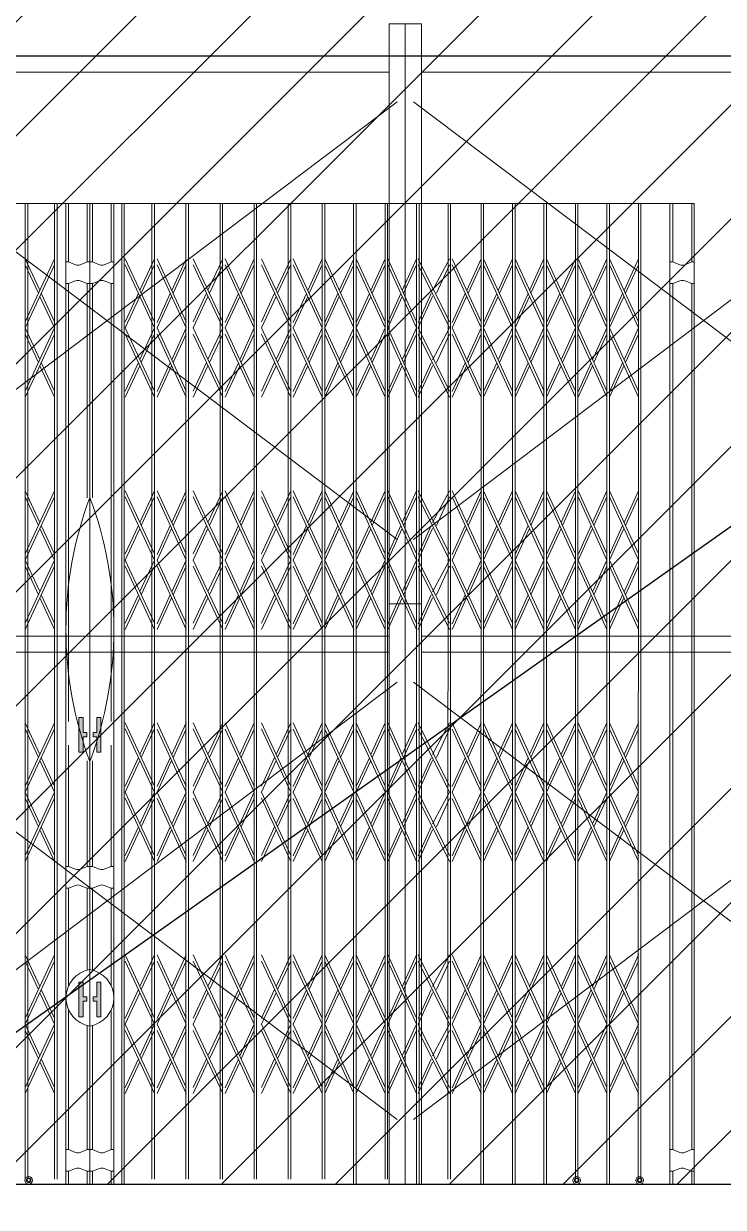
# Model space of a CAD drawing. Header units: millimetres. Extents: x 480521 to 6014615, y -961280 to 187869.
# Drawn here: x 761790 to 763961, y -25587 to -21915 of the extents above; entities that cross this region are included whole.
import ezdxf

# ---------------------------------------------------------------- set-up
doc = ezdxf.new("R2010")
doc.units = ezdxf.units.MM
doc.header["$LTSCALE"] = 600
doc.header["$MEASUREMENT"] = 0
doc.linetypes.add('HIDDEN', pattern=[0.375, 0.25, -0.125])
for name, color, linetype, lineweight in [('CUA', 75, 'Continuous', 15), ('dim', 144, 'Continuous', 13), ('LC Hatch @ 1 (1)', 252, 'Continuous', 9), ('LC Net dam 1', 30, 'Continuous', 30), ('LC Net khuat', 4, 'HIDDEN', 13), ('LC Net thay', 7, 'Continuous', 25), ('Net Thay 1', 2, 'Continuous', 20)]:
    doc.layers.add(name, color=color, linetype=linetype, lineweight=lineweight)
doc.layers.add('KCS_Plotter', color=11, linetype='Continuous', plot=False)
doc.layers.add('M¶nh', color=8, linetype='Continuous')

# ---------------------------------------------------------------- blocks, each defined once
blk = doc.blocks.new('A$C45A85794')
at = {"layer": 'Net Thay 1'}
for p, q in [((25, 1557.4), (1825, 200.3)), ((1825, 1557.4), (25, 200.3))]:
    blk.add_line(p, q, dxfattribs=at)
for points in [[(50, 0), (50, 1800), (0, 1800), (0, 0)], [(1850, 0), (1850, 1800), (1800, 1800), (1800, 0)], [(50, 1650), (1800, 1650), (1800, 1700), (50, 1700)]]:
    blk.add_lwpolyline(points, close=True, dxfattribs=at)

msp = doc.modelspace()

# ---------------------------------------------------------------- hatches: boundary and pattern name
at = {"layer": 'dim'}
for points in [[(761961.887, -24068.147), (761974.687, -24068.147), (761974.687, -24113.747), (761985.887, -24113.747), (761985.887, -24127.347), (761974.687, -24127.347), (761974.687, -24175.347), (761961.887, -24175.347)], [(762029.889, -24068.147), (762017.089, -24068.147), (762017.089, -24113.747), (762005.889, -24113.747), (762005.889, -24127.347), (762017.089, -24127.347), (762017.089, -24175.347), (762029.889, -24175.347)], [(761961.887, -24888.947), (761974.687, -24888.947), (761974.687, -24934.547), (761985.887, -24934.547), (761985.887, -24948.147), (761974.687, -24948.147), (761974.687, -24996.147), (761961.887, -24996.147)], [(762029.889, -24888.947), (762017.089, -24888.947), (762017.089, -24934.547), (762005.889, -24934.547), (762005.889, -24948.147), (762017.089, -24948.147), (762017.089, -24996.147), (762029.889, -24996.147)]]:
    msp.add_hatch(color=256, dxfattribs=at).paths.add_polyline_path(points)
at = {"layer": 'LC Hatch @ 1 (1)', "ltscale": 2}
h = msp.add_hatch(dxfattribs=at)
h.set_pattern_fill('ANSI31', color=256, scale=2000)
h.set_pattern_definition([(45, (0, -2323.52), (-176.776695, 176.776695), [])])
h.paths.add_polyline_path([(758929.827, -14347.088), (758929.827, -25515.346), (765010.967, -25515.346), (765010.967, -14347.088)])

# ---------------------------------------------------------------- linework, layer by layer
at = {"layer": 'CUA'}
for p, q in [((761886.411, -22644.356), (761795.211, -22840.356)), ((761795.211, -22644.356), (761840.811, -22742.356)), ((762105.365, -22644.356), (762196.565, -22840.356)), ((762196.565, -22644.356), (762150.965, -22742.356)), ((762204.565, -22644.379), (762294.282, -22840.356)), ((762294.165, -22644.356), (762249.572, -22742.691)), ((762316.565, -22644.362), (762407.765, -22840.362)), ((762407.765, -22644.362), (762362.165, -22742.362)), ((762415.765, -22644.384), (762505.483, -22840.362)), ((762505.365, -22644.362), (762460.772, -22742.696)), ((762527.765, -22644.368), (762618.965, -22840.368)), ((762618.965, -22644.368), (762573.365, -22742.368)), ((762626.965, -22644.39), (762716.683, -22840.368)), ((762716.565, -22644.368), (762671.972, -22742.702)), ((762724.565, -22644.39), (762814.283, -22840.368)), ((762814.165, -22644.368), (762769.572, -22742.702)), ((762822.165, -22644.39), (762911.883, -22840.368)), ((762911.765, -22644.368), (762867.172, -22742.702)), ((762919.765, -22644.39), (763009.483, -22840.368)), ((763009.365, -22644.368), (762964.772, -22742.702)), ((763014.167, -22644.386), (763111.904, -22840.363)), ((763111.786, -22644.363), (763059.173, -22742.698)), ((763119.766, -22644.39), (763209.484, -22840.367)), ((763209.366, -22644.367), (763164.773, -22742.702)), ((763217.366, -22644.393), (763307.083, -22840.371)), ((763306.966, -22644.371), (763262.372, -22742.705)), ((763314.965, -22644.397), (763404.683, -22840.374)), ((763404.565, -22644.374), (763359.972, -22742.709)), ((763412.565, -22644.397), (763502.283, -22840.374)), ((763502.165, -22644.374), (763457.572, -22742.709)), ((763510.165, -22644.403), (763599.883, -22840.381)), ((763599.765, -22644.381), (763555.172, -22742.715)), ((763607.765, -22644.403), (763697.483, -22840.381)), ((763697.365, -22644.381), (763652.772, -22742.715)), ((761886.411, -22663.319), (761795.211, -22859.319)), ((761795.211, -22663.319), (761836.4, -22751.838)), ((762105.365, -22663.319), (762196.565, -22859.319)), ((762196.565, -22663.319), (762155.377, -22751.838)), ((762204.565, -22663.598), (762294.165, -22859.319)), ((762294.165, -22663.556), (762253.759, -22751.837)), ((762316.565, -22663.325), (762407.765, -22859.325)), ((762407.765, -22663.325), (762366.577, -22751.843)), ((762415.765, -22663.604), (762505.365, -22859.325)), ((762505.365, -22663.562), (762464.959, -22751.843)), ((762527.765, -22663.331), (762618.965, -22859.331)), ((762618.965, -22663.331), (762577.777, -22751.849)), ((762626.965, -22663.609), (762716.565, -22859.331)), ((762716.565, -22663.568), (762676.159, -22751.849)), ((762724.565, -22663.609), (762814.165, -22859.331)), ((762814.165, -22663.568), (762773.759, -22751.849)), ((762822.165, -22663.609), (762911.765, -22859.331)), ((762911.765, -22663.568), (762871.359, -22751.849)), ((762919.765, -22663.609), (763009.365, -22859.331)), ((763009.365, -22663.568), (762968.959, -22751.849)), ((763014.167, -22663.605), (763111.786, -22859.326)), ((763111.786, -22663.563), (763071.38, -22751.845)), ((763119.766, -22663.609), (763209.366, -22859.33)), ((763209.366, -22663.567), (763168.96, -22751.848)), ((763217.366, -22663.612), (763306.966, -22859.334)), ((763306.966, -22663.571), (763266.56, -22751.852)), ((763314.965, -22663.616), (763404.565, -22859.337)), ((763404.565, -22663.574), (763364.159, -22751.856)), ((763412.565, -22663.616), (763502.165, -22859.337)), ((763502.165, -22663.574), (763461.759, -22751.856)), ((763510.165, -22663.623), (763599.765, -22859.344)), ((763599.765, -22663.581), (763559.359, -22751.862)), ((763607.765, -22663.623), (763697.365, -22859.344)), ((763697.365, -22663.581), (763656.959, -22751.862)), ((761840.811, -22761.319), (761886.411, -22859.319)), ((761845.223, -22751.838), (761886.411, -22840.356)), ((762146.553, -22751.838), (762105.365, -22840.356)), ((762150.965, -22761.319), (762105.365, -22859.319)), ((762245.193, -22752.346), (762204.565, -22841.937)), ((762249.36, -22761.448), (762204.565, -22859.319)), ((762357.753, -22751.843), (762316.565, -22840.362)), ((762362.165, -22761.325), (762316.565, -22859.325)), ((762456.393, -22752.351), (762415.765, -22841.942)), ((762460.56, -22761.454), (762415.765, -22859.325)), ((762568.954, -22751.849), (762527.765, -22840.368)), ((762573.365, -22761.331), (762527.765, -22859.331)), ((762667.594, -22752.357), (762626.965, -22841.948)), ((762671.761, -22761.46), (762626.965, -22859.331)), ((762765.194, -22752.357), (762724.565, -22841.948)), ((762769.361, -22761.46), (762724.565, -22859.331)), ((762862.794, -22752.357), (762822.165, -22841.948)), ((762866.961, -22761.46), (762822.165, -22859.331)), ((762960.394, -22752.357), (762919.765, -22841.948)), ((762964.561, -22761.46), (762919.765, -22859.331)), ((763054.795, -22752.353), (763014.167, -22841.944)), ((763058.962, -22761.455), (763014.167, -22859.326)), ((763160.394, -22752.357), (763119.766, -22841.947)), ((763164.561, -22761.459), (763119.766, -22859.33)), ((763257.994, -22752.36), (763217.366, -22841.951)), ((763262.161, -22761.463), (763217.366, -22859.334)), ((763355.594, -22752.364), (763314.965, -22841.955)), ((763359.761, -22761.466), (763314.965, -22859.337)), ((763453.194, -22752.364), (763412.565, -22841.955)), ((763457.361, -22761.466), (763412.565, -22859.337)), ((763550.794, -22752.37), (763510.165, -22841.961)), ((763554.961, -22761.473), (763510.165, -22859.344)), ((763648.394, -22752.37), (763607.765, -22841.961)), ((763652.561, -22761.473), (763607.765, -22859.344)), ((761886.411, -22859.319), (761795.211, -23055.319)), ((761795.211, -22859.319), (761840.811, -22957.319)), ((762105.365, -22859.319), (762196.565, -23055.319)), ((762196.565, -22859.319), (762150.965, -22957.319)), ((762204.565, -22859.342), (762294.282, -23055.319)), ((762294.165, -22859.319), (762249.572, -22957.654)), ((762316.565, -22859.325), (762407.765, -23055.325)), ((762407.765, -22859.325), (762362.165, -22957.325)), ((762415.765, -22859.348), (762505.483, -23055.325)), ((762505.365, -22859.325), (762460.772, -22957.66)), ((762527.765, -22859.331), (762618.965, -23055.331)), ((762618.965, -22859.331), (762573.365, -22957.331)), ((762626.965, -22859.353), (762716.683, -23055.331)), ((762716.565, -22859.331), (762671.972, -22957.665)), ((762724.565, -22859.353), (762814.283, -23055.331)), ((762814.165, -22859.331), (762769.572, -22957.665)), ((762822.165, -22859.353), (762911.883, -23055.331)), ((762911.765, -22859.331), (762867.172, -22957.665)), ((762919.765, -22859.353), (763009.483, -23055.331)), ((763009.365, -22859.331), (762964.772, -22957.665)), ((763014.167, -22859.349), (763111.904, -23055.326)), ((763111.786, -22859.326), (763059.173, -22957.661)), ((763119.766, -22859.353), (763209.484, -23055.33)), ((763209.366, -22859.33), (763164.773, -22957.665)), ((763217.366, -22859.356), (763307.083, -23055.334)), ((763306.966, -22859.334), (763262.372, -22957.668)), ((763314.965, -22859.36), (763404.683, -23055.337)), ((763404.565, -22859.337), (763359.972, -22957.672)), ((763412.565, -22859.36), (763502.283, -23055.337)), ((763502.165, -22859.337), (763457.572, -22957.672)), ((763510.165, -22859.367), (763599.883, -23055.344)), ((763599.765, -22859.344), (763555.172, -22957.679)), ((763607.765, -22859.367), (763697.483, -23055.344)), ((763697.365, -22859.344), (763652.772, -22957.679)), ((761886.411, -22878.282), (761795.211, -23074.282)), ((761795.211, -22878.282), (761836.4, -22966.801)), ((762105.365, -22878.282), (762196.565, -23074.282)), ((762196.565, -22878.282), (762155.377, -22966.801)), ((762204.565, -22878.561), (762294.165, -23074.282)), ((762294.165, -22878.519), (762253.759, -22966.801)), ((762316.565, -22878.288), (762407.765, -23074.288)), ((762407.765, -22878.288), (762366.577, -22966.806)), ((762415.765, -22878.567), (762505.365, -23074.288)), ((762505.365, -22878.525), (762464.959, -22966.806)), ((762527.765, -22878.294), (762618.965, -23074.294)), ((762618.965, -22878.294), (762577.777, -22966.812)), ((762626.965, -22878.572), (762716.565, -23074.294)), ((762716.565, -22878.531), (762676.159, -22966.812)), ((762724.565, -22878.572), (762814.165, -23074.294)), ((762814.165, -22878.531), (762773.759, -22966.812)), ((762822.165, -22878.572), (762911.765, -23074.294)), ((762911.765, -22878.531), (762871.359, -22966.812)), ((762919.765, -22878.572), (763009.365, -23074.294)), ((763009.365, -22878.531), (762968.959, -22966.812)), ((763014.167, -22878.568), (763111.786, -23074.289)), ((763111.786, -22878.526), (763071.38, -22966.808)), ((763119.766, -22878.572), (763209.366, -23074.293)), ((763209.366, -22878.53), (763168.96, -22966.811)), ((763217.366, -22878.576), (763306.966, -23074.297)), ((763306.966, -22878.534), (763266.56, -22966.815)), ((763314.965, -22878.579), (763404.565, -23074.3)), ((763404.565, -22878.537), (763364.159, -22966.819)), ((763412.565, -22878.579), (763502.165, -23074.3)), ((763502.165, -22878.537), (763461.759, -22966.819)), ((763510.165, -22878.586), (763599.765, -23074.307)), ((763599.765, -22878.544), (763559.359, -22966.825)), ((763607.765, -22878.586), (763697.365, -23074.307)), ((763697.365, -22878.544), (763656.959, -22966.825)), ((761840.811, -22976.282), (761886.411, -23074.282)), ((761845.223, -22966.801), (761886.411, -23055.319)), ((762146.553, -22966.801), (762105.365, -23055.319)), ((762150.965, -22976.282), (762105.365, -23074.282)), ((762245.193, -22967.309), (762204.565, -23056.9)), ((762249.36, -22976.411), (762204.565, -23074.282)), ((762357.753, -22966.806), (762316.565, -23055.325)), ((762362.165, -22976.288), (762316.565, -23074.288)), ((762456.393, -22967.315), (762415.765, -23056.905)), ((762460.56, -22976.417), (762415.765, -23074.288)), ((762568.954, -22966.812), (762527.765, -23055.331)), ((762573.365, -22976.294), (762527.765, -23074.294)), ((762667.594, -22967.32), (762626.965, -23056.911)), ((762671.761, -22976.423), (762626.965, -23074.294)), ((762765.194, -22967.32), (762724.565, -23056.911)), ((762769.361, -22976.423), (762724.565, -23074.294)), ((762862.794, -22967.32), (762822.165, -23056.911)), ((762866.961, -22976.423), (762822.165, -23074.294)), ((762960.394, -22967.32), (762919.765, -23056.911)), ((762964.561, -22976.423), (762919.765, -23074.294)), ((763054.795, -22967.316), (763014.167, -23056.907)), ((763058.962, -22976.418), (763014.167, -23074.289)), ((763160.394, -22967.32), (763119.766, -23056.911)), ((763164.561, -22976.422), (763119.766, -23074.293)), ((763257.994, -22967.323), (763217.366, -23056.914)), ((763262.161, -22976.426), (763217.366, -23074.297)), ((763355.594, -22967.327), (763314.965, -23056.918)), ((763359.761, -22976.429), (763314.965, -23074.3)), ((763453.194, -22967.327), (763412.565, -23056.918)), ((763457.361, -22976.429), (763412.565, -23074.3)), ((763550.794, -22967.334), (763510.165, -23056.924)), ((763554.961, -22976.436), (763510.165, -23074.307)), ((763648.394, -22967.334), (763607.765, -23056.924)), ((763652.561, -22976.436), (763607.765, -23074.307)), ((761886.411, -23364.356), (761795.211, -23560.356)), ((761795.211, -23364.356), (761840.811, -23462.356)), ((761886.411, -23383.319), (761795.211, -23579.319)), ((761795.211, -23383.319), (761836.4, -23471.838)), ((762105.365, -23364.356), (762196.565, -23560.356)), ((762105.365, -23383.319), (762196.565, -23579.319)), ((762196.565, -23364.356), (762150.965, -23462.356)), ((762196.565, -23383.319), (762155.377, -23471.838)), ((762204.565, -23364.379), (762294.282, -23560.356)), ((762204.565, -23383.598), (762294.165, -23579.319)), ((762294.165, -23364.356), (762249.572, -23462.691)), ((762294.165, -23383.556), (762253.759, -23471.837)), ((762316.565, -23364.362), (762407.765, -23560.362)), ((762316.565, -23383.325), (762407.765, -23579.325)), ((762407.765, -23364.362), (762362.165, -23462.362)), ((762407.765, -23383.325), (762366.577, -23471.843)), ((762415.765, -23364.384), (762505.483, -23560.362)), ((762415.765, -23383.604), (762505.365, -23579.325)), ((762505.365, -23364.362), (762460.772, -23462.696)), ((762505.365, -23383.562), (762464.959, -23471.843)), ((762527.765, -23364.368), (762618.965, -23560.368)), ((762527.765, -23383.331), (762618.965, -23579.331)), ((762618.965, -23364.368), (762573.365, -23462.368)), ((762618.965, -23383.331), (762577.777, -23471.849)), ((762626.965, -23364.39), (762716.683, -23560.368)), ((762626.965, -23383.609), (762716.565, -23579.331)), ((762716.565, -23364.368), (762671.972, -23462.702)), ((762716.565, -23383.568), (762676.159, -23471.849)), ((762724.565, -23364.39), (762814.283, -23560.368)), ((762724.565, -23383.609), (762814.165, -23579.331)), ((762814.165, -23364.368), (762769.572, -23462.702)), ((762814.165, -23383.568), (762773.759, -23471.849)), ((762822.165, -23364.39), (762911.883, -23560.368)), ((762822.165, -23383.609), (762911.765, -23579.331)), ((762911.765, -23364.368), (762867.172, -23462.702)), ((762911.765, -23383.568), (762871.359, -23471.849)), ((762919.765, -23364.39), (763009.483, -23560.368)), ((762919.765, -23383.609), (763009.365, -23579.331)), ((763009.365, -23364.368), (762964.772, -23462.702)), ((763009.365, -23383.568), (762968.959, -23471.849)), ((763014.167, -23364.386), (763111.904, -23560.363)), ((763014.167, -23383.605), (763111.786, -23579.326)), ((763111.786, -23364.363), (763059.173, -23462.698)), ((763111.786, -23383.563), (763071.38, -23471.845)), ((763119.766, -23364.39), (763209.484, -23560.367)), ((763119.766, -23383.609), (763209.366, -23579.33)), ((763209.366, -23364.367), (763164.773, -23462.702)), ((763209.366, -23383.567), (763168.96, -23471.848)), ((763217.366, -23364.393), (763307.083, -23560.371)), ((763217.366, -23383.612), (763306.966, -23579.334)), ((763306.966, -23364.371), (763262.372, -23462.705)), ((763306.966, -23383.571), (763266.56, -23471.852)), ((763314.965, -23364.397), (763404.683, -23560.374)), ((763314.965, -23383.616), (763404.565, -23579.337)), ((763404.565, -23364.374), (763359.972, -23462.709)), ((763404.565, -23383.574), (763364.159, -23471.856)), ((763412.565, -23364.397), (763502.283, -23560.374)), ((763412.565, -23383.616), (763502.165, -23579.337)), ((763502.165, -23364.374), (763457.572, -23462.709)), ((763502.165, -23383.574), (763461.759, -23471.856)), ((763510.165, -23364.403), (763599.883, -23560.381)), ((763510.165, -23383.623), (763599.765, -23579.344)), ((763599.765, -23364.381), (763555.172, -23462.715)), ((763599.765, -23383.581), (763559.359, -23471.862)), ((763607.765, -23364.403), (763697.483, -23560.381)), ((763607.765, -23383.623), (763697.365, -23579.344)), ((763697.365, -23364.381), (763652.772, -23462.715)), ((763697.365, -23383.581), (763656.959, -23471.862)), ((761840.811, -23481.319), (761886.411, -23579.319)), ((761845.223, -23471.838), (761886.411, -23560.356)), ((762146.553, -23471.838), (762105.365, -23560.356)), ((762150.965, -23481.319), (762105.365, -23579.319)), ((762245.193, -23472.346), (762204.565, -23561.937)), ((762249.36, -23481.448), (762204.565, -23579.319)), ((762357.753, -23471.843), (762316.565, -23560.362)), ((762362.165, -23481.325), (762316.565, -23579.325)), ((762456.393, -23472.351), (762415.765, -23561.942)), ((762460.56, -23481.454), (762415.765, -23579.325)), ((762568.954, -23471.849), (762527.765, -23560.368)), ((762573.365, -23481.331), (762527.765, -23579.331)), ((762667.594, -23472.357), (762626.965, -23561.948)), ((762671.761, -23481.46), (762626.965, -23579.331)), ((762765.194, -23472.357), (762724.565, -23561.948)), ((762769.361, -23481.46), (762724.565, -23579.331)), ((762862.794, -23472.357), (762822.165, -23561.948)), ((762866.961, -23481.46), (762822.165, -23579.331)), ((762960.394, -23472.357), (762919.765, -23561.948)), ((762964.561, -23481.46), (762919.765, -23579.331)), ((763054.795, -23472.353), (763014.167, -23561.944)), ((763058.962, -23481.455), (763014.167, -23579.326)), ((763160.394, -23472.357), (763119.766, -23561.947)), ((763164.561, -23481.459), (763119.766, -23579.33)), ((763257.994, -23472.36), (763217.366, -23561.951)), ((763262.161, -23481.463), (763217.366, -23579.334)), ((763355.594, -23472.364), (763314.965, -23561.955)), ((763359.761, -23481.466), (763314.965, -23579.337)), ((763453.194, -23472.364), (763412.565, -23561.955)), ((763457.361, -23481.466), (763412.565, -23579.337)), ((763550.794, -23472.37), (763510.165, -23561.961)), ((763554.961, -23481.473), (763510.165, -23579.344)), ((763648.394, -23472.37), (763607.765, -23561.961)), ((763652.561, -23481.473), (763607.765, -23579.344)), ((761886.411, -23579.319), (761795.211, -23775.319)), ((761795.211, -23579.319), (761840.811, -23677.319)), ((761886.411, -23598.282), (761795.211, -23794.282)), ((761795.211, -23598.282), (761836.4, -23686.801)), ((762105.365, -23579.319), (762196.565, -23775.319)), ((762105.365, -23598.282), (762196.565, -23794.282)), ((762196.565, -23579.319), (762150.965, -23677.319)), ((762196.565, -23598.282), (762155.377, -23686.801)), ((762204.565, -23579.342), (762294.282, -23775.319)), ((762204.565, -23598.561), (762294.165, -23794.282)), ((762294.165, -23579.319), (762249.572, -23677.654)), ((762294.165, -23598.519), (762253.759, -23686.801)), ((762316.565, -23579.325), (762407.765, -23775.325)), ((762316.565, -23598.288), (762407.765, -23794.288)), ((762407.765, -23579.325), (762362.165, -23677.325)), ((762407.765, -23598.288), (762366.577, -23686.806)), ((762415.765, -23579.348), (762505.483, -23775.325)), ((762415.765, -23598.567), (762505.365, -23794.288)), ((762505.365, -23579.325), (762460.772, -23677.66)), ((762505.365, -23598.525), (762464.959, -23686.806)), ((762527.765, -23579.331), (762618.965, -23775.331)), ((762527.765, -23598.294), (762618.965, -23794.294)), ((762618.965, -23579.331), (762573.365, -23677.331)), ((762618.965, -23598.294), (762577.777, -23686.812)), ((762626.965, -23579.353), (762716.683, -23775.331)), ((762626.965, -23598.572), (762716.565, -23794.294)), ((762716.565, -23579.331), (762671.972, -23677.665)), ((762716.565, -23598.531), (762676.159, -23686.812)), ((762724.565, -23579.353), (762814.283, -23775.331)), ((762724.565, -23598.572), (762814.165, -23794.294)), ((762814.165, -23579.331), (762769.572, -23677.665)), ((762814.165, -23598.531), (762773.759, -23686.812)), ((762822.165, -23579.353), (762911.883, -23775.331)), ((762822.165, -23598.572), (762911.765, -23794.294)), ((762911.765, -23579.331), (762867.172, -23677.665)), ((762911.765, -23598.531), (762871.359, -23686.812)), ((762919.765, -23579.353), (763009.483, -23775.331)), ((762919.765, -23598.572), (763009.365, -23794.294)), ((763009.365, -23579.331), (762964.772, -23677.665)), ((763009.365, -23598.531), (762968.959, -23686.812)), ((763014.167, -23579.349), (763111.904, -23775.326)), ((763014.167, -23598.568), (763111.786, -23794.289)), ((763111.786, -23579.326), (763059.173, -23677.661)), ((763111.786, -23598.526), (763071.38, -23686.808)), ((763119.766, -23579.353), (763209.484, -23775.33)), ((763119.766, -23598.572), (763209.366, -23794.293)), ((763209.366, -23579.33), (763164.773, -23677.665)), ((763209.366, -23598.53), (763168.96, -23686.811)), ((763217.366, -23579.356), (763307.083, -23775.334)), ((763217.366, -23598.576), (763306.966, -23794.297)), ((763306.966, -23579.334), (763262.372, -23677.668)), ((763306.966, -23598.534), (763266.56, -23686.815)), ((763314.965, -23579.36), (763404.683, -23775.337)), ((763314.965, -23598.579), (763404.565, -23794.3)), ((763404.565, -23579.337), (763359.972, -23677.672)), ((763404.565, -23598.537), (763364.159, -23686.819)), ((763412.565, -23579.36), (763502.283, -23775.337)), ((763412.565, -23598.579), (763502.165, -23794.3)), ((763502.165, -23579.337), (763457.572, -23677.672)), ((763502.165, -23598.537), (763461.759, -23686.819)), ((763510.165, -23579.367), (763599.883, -23775.344)), ((763510.165, -23598.586), (763599.765, -23794.307)), ((763599.765, -23579.344), (763555.172, -23677.679)), ((763599.765, -23598.544), (763559.359, -23686.825)), ((763607.765, -23579.367), (763697.483, -23775.344)), ((763607.765, -23598.586), (763697.365, -23794.307)), ((763697.365, -23579.344), (763652.772, -23677.679)), ((763697.365, -23598.544), (763656.959, -23686.825)), ((761840.811, -23696.282), (761886.411, -23794.282)), ((761845.223, -23686.801), (761886.411, -23775.319)), ((762146.553, -23686.801), (762105.365, -23775.319)), ((762150.965, -23696.282), (762105.365, -23794.282)), ((762245.193, -23687.309), (762204.565, -23776.9)), ((762249.36, -23696.411), (762204.565, -23794.282)), ((762357.753, -23686.806), (762316.565, -23775.325)), ((762362.165, -23696.288), (762316.565, -23794.288)), ((762456.393, -23687.315), (762415.765, -23776.905)), ((762460.56, -23696.417), (762415.765, -23794.288)), ((762568.954, -23686.812), (762527.765, -23775.331)), ((762573.365, -23696.294), (762527.765, -23794.294)), ((762667.594, -23687.32), (762626.965, -23776.911)), ((762671.761, -23696.423), (762626.965, -23794.294)), ((762765.194, -23687.32), (762724.565, -23776.911)), ((762769.361, -23696.423), (762724.565, -23794.294)), ((762862.794, -23687.32), (762822.165, -23776.911)), ((762866.961, -23696.423), (762822.165, -23794.294)), ((762960.394, -23687.32), (762919.765, -23776.911)), ((762964.561, -23696.423), (762919.765, -23794.294)), ((763054.795, -23687.316), (763014.167, -23776.907)), ((763058.962, -23696.418), (763014.167, -23794.289)), ((763160.394, -23687.32), (763119.766, -23776.911)), ((763164.561, -23696.422), (763119.766, -23794.293)), ((763257.994, -23687.323), (763217.366, -23776.914)), ((763262.161, -23696.426), (763217.366, -23794.297)), ((763355.594, -23687.327), (763314.965, -23776.918)), ((763359.761, -23696.429), (763314.965, -23794.3)), ((763453.194, -23687.327), (763412.565, -23776.918)), ((763457.361, -23696.429), (763412.565, -23794.3)), ((763550.794, -23687.334), (763510.165, -23776.924)), ((763554.961, -23696.436), (763510.165, -23794.307)), ((763648.394, -23687.334), (763607.765, -23776.924)), ((763652.561, -23696.436), (763607.765, -23794.307)), ((761886.411, -24084.356), (761795.211, -24280.356)), ((761795.211, -24084.356), (761840.811, -24182.356)), ((762105.365, -24084.356), (762196.565, -24280.356)), ((762196.565, -24084.356), (762150.965, -24182.356)), ((762204.565, -24084.379), (762294.282, -24280.356)), ((762294.165, -24084.356), (762249.572, -24182.691)), ((762316.565, -24084.362), (762407.765, -24280.362)), ((762407.765, -24084.362), (762362.165, -24182.362)), ((762415.765, -24084.384), (762505.483, -24280.362)), ((762505.365, -24084.362), (762460.772, -24182.696)), ((762527.765, -24084.368), (762618.965, -24280.368)), ((762618.965, -24084.368), (762573.365, -24182.368)), ((762626.965, -24084.39), (762716.683, -24280.368)), ((762716.565, -24084.368), (762671.972, -24182.702)), ((762724.565, -24084.39), (762814.283, -24280.368)), ((762814.165, -24084.368), (762769.572, -24182.702)), ((762822.165, -24084.39), (762911.883, -24280.368)), ((762911.765, -24084.368), (762867.172, -24182.702)), ((762919.765, -24084.39), (763009.483, -24280.368)), ((763009.365, -24084.368), (762964.772, -24182.702)), ((763014.167, -24084.386), (763111.904, -24280.363)), ((763111.786, -24084.363), (763059.173, -24182.698)), ((763119.766, -24084.39), (763209.484, -24280.367)), ((763209.366, -24084.367), (763164.773, -24182.702)), ((763217.366, -24084.393), (763307.083, -24280.371)), ((763306.966, -24084.371), (763262.372, -24182.705)), ((763314.965, -24084.397), (763404.683, -24280.374)), ((763404.565, -24084.374), (763359.972, -24182.709)), ((763412.565, -24084.397), (763502.283, -24280.374)), ((763502.165, -24084.374), (763457.572, -24182.709)), ((763510.165, -24084.403), (763599.883, -24280.381)), ((763599.765, -24084.381), (763555.172, -24182.715)), ((763607.765, -24084.403), (763697.483, -24280.381)), ((763697.365, -24084.381), (763652.772, -24182.715)), ((761886.411, -24103.319), (761795.211, -24299.319)), ((761795.211, -24103.319), (761836.4, -24191.838)), ((762105.365, -24103.319), (762196.565, -24299.319)), ((762196.565, -24103.319), (762155.377, -24191.838)), ((762204.565, -24103.598), (762294.165, -24299.319)), ((762294.165, -24103.556), (762253.759, -24191.837)), ((762316.565, -24103.325), (762407.765, -24299.325)), ((762407.765, -24103.325), (762366.577, -24191.843)), ((762415.765, -24103.604), (762505.365, -24299.325)), ((762505.365, -24103.562), (762464.959, -24191.843)), ((762527.765, -24103.331), (762618.965, -24299.331)), ((762618.965, -24103.331), (762577.777, -24191.849)), ((762626.965, -24103.609), (762716.565, -24299.331)), ((762716.565, -24103.568), (762676.159, -24191.849)), ((762724.565, -24103.609), (762814.165, -24299.331)), ((762814.165, -24103.568), (762773.759, -24191.849)), ((762822.165, -24103.609), (762911.765, -24299.331)), ((762911.765, -24103.568), (762871.359, -24191.849)), ((762919.765, -24103.609), (763009.365, -24299.331)), ((763009.365, -24103.568), (762968.959, -24191.849)), ((763014.167, -24103.605), (763111.786, -24299.326)), ((763111.786, -24103.563), (763071.38, -24191.845)), ((763119.766, -24103.609), (763209.366, -24299.33)), ((763209.366, -24103.567), (763168.96, -24191.848)), ((763217.366, -24103.612), (763306.966, -24299.334)), ((763306.966, -24103.571), (763266.56, -24191.852)), ((763314.965, -24103.616), (763404.565, -24299.337)), ((763404.565, -24103.574), (763364.159, -24191.856)), ((763412.565, -24103.616), (763502.165, -24299.337)), ((763502.165, -24103.574), (763461.759, -24191.856)), ((763510.165, -24103.623), (763599.765, -24299.344)), ((763599.765, -24103.581), (763559.359, -24191.862)), ((763607.765, -24103.623), (763697.365, -24299.344)), ((763697.365, -24103.581), (763656.959, -24191.862)), ((761845.223, -24191.838), (761886.411, -24280.356)), ((762146.553, -24191.838), (762105.365, -24280.356)), ((762245.193, -24192.346), (762204.565, -24281.937)), ((762357.753, -24191.843), (762316.565, -24280.362)), ((762456.393, -24192.351), (762415.765, -24281.942)), ((762568.954, -24191.849), (762527.765, -24280.368)), ((762667.594, -24192.357), (762626.965, -24281.948)), ((762765.194, -24192.357), (762724.565, -24281.948)), ((762862.794, -24192.357), (762822.165, -24281.948)), ((762960.394, -24192.357), (762919.765, -24281.948)), ((763054.795, -24192.353), (763014.167, -24281.944)), ((763160.394, -24192.357), (763119.766, -24281.947)), ((763257.994, -24192.36), (763217.366, -24281.951)), ((763355.594, -24192.364), (763314.965, -24281.955)), ((763453.194, -24192.364), (763412.565, -24281.955)), ((763550.794, -24192.37), (763510.165, -24281.961)), ((763648.394, -24192.37), (763607.765, -24281.961)), ((761840.811, -24201.319), (761886.411, -24299.319)), ((762150.965, -24201.319), (762105.365, -24299.319)), ((762249.36, -24201.448), (762204.565, -24299.319)), ((762362.165, -24201.325), (762316.565, -24299.325)), ((762460.56, -24201.454), (762415.765, -24299.325)), ((762573.365, -24201.331), (762527.765, -24299.331)), ((762671.761, -24201.46), (762626.965, -24299.331)), ((762769.361, -24201.46), (762724.565, -24299.331)), ((762866.961, -24201.46), (762822.165, -24299.331)), ((762964.561, -24201.46), (762919.765, -24299.331)), ((763058.962, -24201.455), (763014.167, -24299.326)), ((763164.561, -24201.459), (763119.766, -24299.33)), ((763262.161, -24201.463), (763217.366, -24299.334)), ((763359.761, -24201.466), (763314.965, -24299.337)), ((763457.361, -24201.466), (763412.565, -24299.337)), ((763554.961, -24201.473), (763510.165, -24299.344)), ((763652.561, -24201.473), (763607.765, -24299.344)), ((761886.411, -24299.319), (761795.211, -24495.319)), ((761795.211, -24299.319), (761840.811, -24397.319)), ((762105.365, -24299.319), (762196.565, -24495.319)), ((762196.565, -24299.319), (762150.965, -24397.319)), ((762204.565, -24299.342), (762294.282, -24495.319)), ((762294.165, -24299.319), (762249.572, -24397.654)), ((762316.565, -24299.325), (762407.765, -24495.325)), ((762407.765, -24299.325), (762362.165, -24397.325)), ((762415.765, -24299.348), (762505.483, -24495.325)), ((762505.365, -24299.325), (762460.772, -24397.66)), ((762527.765, -24299.331), (762618.965, -24495.331)), ((762618.965, -24299.331), (762573.365, -24397.331)), ((762626.965, -24299.353), (762716.683, -24495.331)), ((762716.565, -24299.331), (762671.972, -24397.665)), ((762724.565, -24299.353), (762814.283, -24495.331)), ((762814.165, -24299.331), (762769.572, -24397.665)), ((762822.165, -24299.353), (762911.883, -24495.331)), ((762911.765, -24299.331), (762867.172, -24397.665)), ((762919.765, -24299.353), (763009.483, -24495.331)), ((763009.365, -24299.331), (762964.772, -24397.665)), ((763014.167, -24299.349), (763111.904, -24495.326)), ((763111.786, -24299.326), (763059.173, -24397.661)), ((763119.766, -24299.353), (763209.484, -24495.33)), ((763209.366, -24299.33), (763164.773, -24397.665)), ((763217.366, -24299.356), (763307.083, -24495.334)), ((763306.966, -24299.334), (763262.372, -24397.668)), ((763314.965, -24299.36), (763404.683, -24495.337)), ((763404.565, -24299.337), (763359.972, -24397.672)), ((763412.565, -24299.36), (763502.283, -24495.337)), ((763502.165, -24299.337), (763457.572, -24397.672)), ((763510.165, -24299.367), (763599.883, -24495.344)), ((763599.765, -24299.344), (763555.172, -24397.679)), ((763607.765, -24299.367), (763697.483, -24495.344)), ((763697.365, -24299.344), (763652.772, -24397.679)), ((761886.411, -24318.282), (761795.211, -24514.282)), ((761795.211, -24318.282), (761836.4, -24406.801)), ((762105.365, -24318.282), (762196.565, -24514.282)), ((762196.565, -24318.282), (762155.377, -24406.801)), ((762204.565, -24318.561), (762294.165, -24514.282)), ((762294.165, -24318.519), (762253.759, -24406.801)), ((762316.565, -24318.288), (762407.765, -24514.288)), ((762407.765, -24318.288), (762366.577, -24406.806)), ((762415.765, -24318.567), (762505.365, -24514.288)), ((762505.365, -24318.525), (762464.959, -24406.806)), ((762527.765, -24318.294), (762618.965, -24514.294)), ((762618.965, -24318.294), (762577.777, -24406.812)), ((762626.965, -24318.572), (762716.565, -24514.294)), ((762716.565, -24318.531), (762676.159, -24406.812)), ((762724.565, -24318.572), (762814.165, -24514.294)), ((762814.165, -24318.531), (762773.759, -24406.812)), ((762822.165, -24318.572), (762911.765, -24514.294)), ((762911.765, -24318.531), (762871.359, -24406.812)), ((762919.765, -24318.572), (763009.365, -24514.294)), ((763009.365, -24318.531), (762968.959, -24406.812)), ((763014.167, -24318.568), (763111.786, -24514.289)), ((763111.786, -24318.526), (763071.38, -24406.808)), ((763119.766, -24318.572), (763209.366, -24514.293)), ((763209.366, -24318.53), (763168.96, -24406.811)), ((763217.366, -24318.576), (763306.966, -24514.297)), ((763306.966, -24318.534), (763266.56, -24406.815)), ((763314.965, -24318.579), (763404.565, -24514.3)), ((763404.565, -24318.537), (763364.159, -24406.819)), ((763412.565, -24318.579), (763502.165, -24514.3)), ((763502.165, -24318.537), (763461.759, -24406.819)), ((763510.165, -24318.586), (763599.765, -24514.307)), ((763599.765, -24318.544), (763559.359, -24406.825)), ((763607.765, -24318.586), (763697.365, -24514.307)), ((763697.365, -24318.544), (763656.959, -24406.825)), ((761840.811, -24416.282), (761886.411, -24514.282)), ((761845.223, -24406.801), (761886.411, -24495.319)), ((762146.553, -24406.801), (762105.365, -24495.319)), ((762150.965, -24416.282), (762105.365, -24514.282)), ((762245.193, -24407.309), (762204.565, -24496.9)), ((762249.36, -24416.411), (762204.565, -24514.282)), ((762357.753, -24406.806), (762316.565, -24495.325)), ((762362.165, -24416.288), (762316.565, -24514.288)), ((762456.393, -24407.315), (762415.765, -24496.905)), ((762460.56, -24416.417), (762415.765, -24514.288)), ((762568.954, -24406.812), (762527.765, -24495.331)), ((762573.365, -24416.294), (762527.765, -24514.294)), ((762667.594, -24407.32), (762626.965, -24496.911)), ((762671.761, -24416.423), (762626.965, -24514.294)), ((762765.194, -24407.32), (762724.565, -24496.911)), ((762769.361, -24416.423), (762724.565, -24514.294)), ((762862.794, -24407.32), (762822.165, -24496.911)), ((762866.961, -24416.423), (762822.165, -24514.294)), ((762960.394, -24407.32), (762919.765, -24496.911)), ((762964.561, -24416.423), (762919.765, -24514.294)), ((763054.795, -24407.316), (763014.167, -24496.907)), ((763058.962, -24416.418), (763014.167, -24514.289)), ((763160.394, -24407.32), (763119.766, -24496.911)), ((763164.561, -24416.422), (763119.766, -24514.293)), ((763257.994, -24407.323), (763217.366, -24496.914)), ((763262.161, -24416.426), (763217.366, -24514.297)), ((763355.594, -24407.327), (763314.965, -24496.918)), ((763359.761, -24416.429), (763314.965, -24514.3)), ((763453.194, -24407.327), (763412.565, -24496.918)), ((763457.361, -24416.429), (763412.565, -24514.3)), ((763550.794, -24407.334), (763510.165, -24496.924)), ((763554.961, -24416.436), (763510.165, -24514.307)), ((763648.394, -24407.334), (763607.765, -24496.924)), ((763652.561, -24416.436), (763607.765, -24514.307)), ((761886.411, -24804.356), (761795.211, -25000.356)), ((761795.211, -24804.356), (761840.811, -24902.356)), ((762105.365, -24804.356), (762196.565, -25000.356)), ((762196.565, -24804.356), (762150.965, -24902.356)), ((762204.565, -24804.379), (762294.282, -25000.356)), ((762294.165, -24804.356), (762249.572, -24902.691)), ((762316.565, -24804.362), (762407.765, -25000.362)), ((762407.765, -24804.362), (762362.165, -24902.362)), ((762415.765, -24804.384), (762505.483, -25000.362)), ((762505.365, -24804.362), (762460.772, -24902.696)), ((762527.765, -24804.368), (762618.965, -25000.368)), ((762618.965, -24804.368), (762573.365, -24902.368)), ((762626.965, -24804.39), (762716.683, -25000.368)), ((762716.565, -24804.368), (762671.972, -24902.702)), ((762724.565, -24804.39), (762814.283, -25000.368)), ((762814.165, -24804.368), (762769.572, -24902.702)), ((762822.165, -24804.39), (762911.883, -25000.368)), ((762911.765, -24804.368), (762867.172, -24902.702)), ((762919.765, -24804.39), (763009.483, -25000.368)), ((763009.365, -24804.368), (762964.772, -24902.702)), ((763014.167, -24804.386), (763111.904, -25000.363)), ((763111.786, -24804.363), (763059.173, -24902.698)), ((763119.766, -24804.39), (763209.484, -25000.367)), ((763209.366, -24804.367), (763164.773, -24902.702)), ((763217.366, -24804.393), (763307.083, -25000.371)), ((763306.966, -24804.371), (763262.372, -24902.705)), ((763314.965, -24804.397), (763404.683, -25000.374)), ((763404.565, -24804.374), (763359.972, -24902.709)), ((763412.565, -24804.397), (763502.283, -25000.374)), ((763502.165, -24804.374), (763457.572, -24902.709)), ((763510.165, -24804.403), (763599.883, -25000.381)), ((763599.765, -24804.381), (763555.172, -24902.715)), ((763607.765, -24804.403), (763697.483, -25000.381)), ((763697.365, -24804.381), (763652.772, -24902.715)), ((761886.411, -24823.319), (761795.211, -25019.319)), ((761795.211, -24823.319), (761836.4, -24911.838)), ((762105.365, -24823.319), (762196.565, -25019.319)), ((762196.565, -24823.319), (762155.377, -24911.838)), ((762204.565, -24823.598), (762294.165, -25019.319)), ((762294.165, -24823.556), (762253.759, -24911.837)), ((762316.565, -24823.325), (762407.765, -25019.325)), ((762407.765, -24823.325), (762366.577, -24911.843)), ((762415.765, -24823.604), (762505.365, -25019.325)), ((762505.365, -24823.562), (762464.959, -24911.843)), ((762527.765, -24823.331), (762618.965, -25019.331)), ((762618.965, -24823.331), (762577.777, -24911.849)), ((762626.965, -24823.609), (762716.565, -25019.331)), ((762716.565, -24823.568), (762676.159, -24911.849)), ((762724.565, -24823.609), (762814.165, -25019.331)), ((762814.165, -24823.568), (762773.759, -24911.849)), ((762822.165, -24823.609), (762911.765, -25019.331)), ((762911.765, -24823.568), (762871.359, -24911.849)), ((762919.765, -24823.609), (763009.365, -25019.331)), ((763009.365, -24823.568), (762968.959, -24911.849)), ((763014.167, -24823.605), (763111.786, -25019.326)), ((763111.786, -24823.563), (763071.38, -24911.845)), ((763119.766, -24823.609), (763209.366, -25019.33)), ((763209.366, -24823.567), (763168.96, -24911.848)), ((763217.366, -24823.612), (763306.966, -25019.334)), ((763306.966, -24823.571), (763266.56, -24911.852)), ((763314.965, -24823.616), (763404.565, -25019.337)), ((763404.565, -24823.574), (763364.159, -24911.856)), ((763412.565, -24823.616), (763502.165, -25019.337)), ((763502.165, -24823.574), (763461.759, -24911.856)), ((763510.165, -24823.623), (763599.765, -25019.344)), ((763599.765, -24823.581), (763559.359, -24911.862)), ((763607.765, -24823.623), (763697.365, -25019.344)), ((763697.365, -24823.581), (763656.959, -24911.862)), ((761840.811, -24921.319), (761886.411, -25019.319)), ((761845.223, -24911.838), (761886.411, -25000.356)), ((762146.553, -24911.838), (762105.365, -25000.356)), ((762150.965, -24921.319), (762105.365, -25019.319)), ((762245.193, -24912.346), (762204.565, -25001.937)), ((762249.36, -24921.448), (762204.565, -25019.319)), ((762357.753, -24911.843), (762316.565, -25000.362)), ((762362.165, -24921.325), (762316.565, -25019.325)), ((762456.393, -24912.351), (762415.765, -25001.942)), ((762460.56, -24921.454), (762415.765, -25019.325)), ((762568.954, -24911.849), (762527.765, -25000.368)), ((762573.365, -24921.331), (762527.765, -25019.331)), ((762667.594, -24912.357), (762626.965, -25001.948)), ((762671.761, -24921.46), (762626.965, -25019.331)), ((762765.194, -24912.357), (762724.565, -25001.948)), ((762769.361, -24921.46), (762724.565, -25019.331)), ((762862.794, -24912.357), (762822.165, -25001.948)), ((762866.961, -24921.46), (762822.165, -25019.331)), ((762960.394, -24912.357), (762919.765, -25001.948)), ((762964.561, -24921.46), (762919.765, -25019.331)), ((763054.795, -24912.353), (763014.167, -25001.944)), ((763058.962, -24921.455), (763014.167, -25019.326)), ((763160.394, -24912.357), (763119.766, -25001.947)), ((763164.561, -24921.459), (763119.766, -25019.33)), ((763257.994, -24912.36), (763217.366, -25001.951)), ((763262.161, -24921.463), (763217.366, -25019.334)), ((763355.594, -24912.364), (763314.965, -25001.955)), ((763359.761, -24921.466), (763314.965, -25019.337)), ((763453.194, -24912.364), (763412.565, -25001.955)), ((763457.361, -24921.466), (763412.565, -25019.337)), ((763550.794, -24912.37), (763510.165, -25001.961)), ((763554.961, -24921.473), (763510.165, -25019.344)), ((763648.394, -24912.37), (763607.765, -25001.961)), ((763652.561, -24921.473), (763607.765, -25019.344)), ((761886.411, -25019.319), (761795.211, -25215.319)), ((761795.211, -25019.319), (761840.811, -25117.319)), ((761886.411, -25038.282), (761795.211, -25234.282)), ((761795.211, -25038.282), (761836.4, -25126.801)), ((762105.365, -25019.319), (762196.565, -25215.319)), ((762105.365, -25038.282), (762196.565, -25234.282)), ((762196.565, -25019.319), (762150.965, -25117.319)), ((762196.565, -25038.282), (762155.377, -25126.801)), ((762204.565, -25019.342), (762294.282, -25215.319)), ((762204.565, -25038.561), (762294.165, -25234.282)), ((762294.165, -25019.319), (762249.572, -25117.654)), ((762294.165, -25038.519), (762253.759, -25126.801)), ((762316.565, -25019.325), (762407.765, -25215.325)), ((762316.565, -25038.288), (762407.765, -25234.288)), ((762407.765, -25019.325), (762362.165, -25117.325)), ((762407.765, -25038.288), (762366.577, -25126.806)), ((762415.765, -25019.348), (762505.483, -25215.325)), ((762415.765, -25038.567), (762505.365, -25234.288)), ((762505.365, -25019.325), (762460.772, -25117.66)), ((762505.365, -25038.525), (762464.959, -25126.806)), ((762527.765, -25019.331), (762618.965, -25215.331)), ((762527.765, -25038.294), (762618.965, -25234.294)), ((762618.965, -25019.331), (762573.365, -25117.331)), ((762618.965, -25038.294), (762577.777, -25126.812)), ((762626.965, -25019.353), (762716.683, -25215.331)), ((762626.965, -25038.572), (762716.565, -25234.294)), ((762716.565, -25019.331), (762671.972, -25117.665)), ((762716.565, -25038.531), (762676.159, -25126.812)), ((762724.565, -25019.353), (762814.283, -25215.331)), ((762724.565, -25038.572), (762814.165, -25234.294)), ((762814.165, -25019.331), (762769.572, -25117.665)), ((762814.165, -25038.531), (762773.759, -25126.812)), ((762822.165, -25019.353), (762911.883, -25215.331)), ((762822.165, -25038.572), (762911.765, -25234.294)), ((762911.765, -25019.331), (762867.172, -25117.665)), ((762911.765, -25038.531), (762871.359, -25126.812)), ((762919.765, -25019.353), (763009.483, -25215.331)), ((762919.765, -25038.572), (763009.365, -25234.294)), ((763009.365, -25019.331), (762964.772, -25117.665)), ((763009.365, -25038.531), (762968.959, -25126.812)), ((763014.167, -25019.349), (763111.904, -25215.326)), ((763014.167, -25038.568), (763111.786, -25234.289)), ((763111.786, -25019.326), (763059.173, -25117.661)), ((763111.786, -25038.526), (763071.38, -25126.808)), ((763119.766, -25019.353), (763209.484, -25215.33)), ((763119.766, -25038.572), (763209.366, -25234.293)), ((763209.366, -25019.33), (763164.773, -25117.665)), ((763209.366, -25038.53), (763168.96, -25126.811)), ((763217.366, -25019.356), (763307.083, -25215.334)), ((763217.366, -25038.576), (763306.966, -25234.297)), ((763306.966, -25019.334), (763262.372, -25117.668)), ((763306.966, -25038.534), (763266.56, -25126.815)), ((763314.965, -25019.36), (763404.683, -25215.337)), ((763314.965, -25038.579), (763404.565, -25234.3)), ((763404.565, -25019.337), (763359.972, -25117.672)), ((763404.565, -25038.537), (763364.159, -25126.819)), ((763412.565, -25019.36), (763502.283, -25215.337)), ((763412.565, -25038.579), (763502.165, -25234.3)), ((763502.165, -25019.337), (763457.572, -25117.672)), ((763502.165, -25038.537), (763461.759, -25126.819)), ((763510.165, -25019.367), (763599.883, -25215.344)), ((763510.165, -25038.586), (763599.765, -25234.307)), ((763599.765, -25019.344), (763555.172, -25117.679)), ((763599.765, -25038.544), (763559.359, -25126.825)), ((763607.765, -25019.367), (763697.483, -25215.344)), ((763607.765, -25038.586), (763697.365, -25234.307)), ((763697.365, -25019.344), (763652.772, -25117.679)), ((763697.365, -25038.544), (763656.959, -25126.825)), ((761840.811, -25136.282), (761886.411, -25234.282)), ((761845.223, -25126.801), (761886.411, -25215.319)), ((762146.553, -25126.801), (762105.365, -25215.319)), ((762150.965, -25136.282), (762105.365, -25234.282)), ((762245.193, -25127.309), (762204.565, -25216.9)), ((762249.36, -25136.411), (762204.565, -25234.282)), ((762357.753, -25126.806), (762316.565, -25215.325)), ((762362.165, -25136.288), (762316.565, -25234.288)), ((762456.393, -25127.315), (762415.765, -25216.905)), ((762460.56, -25136.417), (762415.765, -25234.288)), ((762568.954, -25126.812), (762527.765, -25215.331)), ((762573.365, -25136.294), (762527.765, -25234.294)), ((762667.594, -25127.32), (762626.965, -25216.911)), ((762671.761, -25136.423), (762626.965, -25234.294)), ((762765.194, -25127.32), (762724.565, -25216.911)), ((762769.361, -25136.423), (762724.565, -25234.294)), ((762862.794, -25127.32), (762822.165, -25216.911)), ((762866.961, -25136.423), (762822.165, -25234.294)), ((762960.394, -25127.32), (762919.765, -25216.911)), ((762964.561, -25136.423), (762919.765, -25234.294)), ((763054.795, -25127.316), (763014.167, -25216.907)), ((763058.962, -25136.418), (763014.167, -25234.289)), ((763160.394, -25127.32), (763119.766, -25216.911)), ((763164.561, -25136.422), (763119.766, -25234.293)), ((763257.994, -25127.323), (763217.366, -25216.914)), ((763262.161, -25136.426), (763217.366, -25234.297)), ((763355.594, -25127.327), (763314.965, -25216.918)), ((763359.761, -25136.429), (763314.965, -25234.3)), ((763453.194, -25127.327), (763412.565, -25216.918)), ((763457.361, -25136.429), (763412.565, -25234.3)), ((763550.794, -25127.334), (763510.165, -25216.924)), ((763554.961, -25136.436), (763510.165, -25234.307)), ((763648.394, -25127.334), (763607.765, -25216.924)), ((763652.561, -25136.436), (763607.765, -25234.307))]:
    msp.add_line(p, q, dxfattribs=at)
at = {"layer": 'dim'}
for p, q in [((763870.888, -22472.944), (761440.888, -22472.944)), ((761795.207, -22472.93), (761795.289, -25499.72)), ((761803.207, -22472.93), (761803.289, -25499.72)), ((761886.337, -22473.08), (761886.419, -25499.87)), ((761894.337, -22473.08), (761894.419, -25499.87)), ((761921.407, -22472.944), (761921.488, -25515.346)), ((761929.407, -22472.944), (761929.407, -22654.544)), ((761987.807, -22472.944), (761987.807, -22654.544)), ((761995.807, -22472.944), (761995.888, -25515.346)), ((761995.807, -22472.944), (761995.888, -25515.346)), ((761995.97, -22472.944), (761995.888, -25515.346)), ((761995.97, -22472.944), (761995.888, -25515.346)), ((762003.97, -22472.944), (762003.97, -22654.544)), ((762062.37, -22472.944), (762062.37, -22654.544)), ((762070.37, -22472.944), (762070.288, -25515.346)), ((762094.57, -22472.944), (762094.488, -25515.346)), ((762102.57, -22472.944), (762102.488, -25515.346)), ((762188.406, -22472.93), (762188.325, -25499.72)), ((762196.406, -22472.93), (762196.325, -25499.72)), ((762294.006, -22472.933), (762293.925, -25499.723)), ((762302.006, -22472.933), (762301.925, -25499.723)), ((762399.606, -22472.936), (762399.525, -25499.726)), ((762407.606, -22472.936), (762407.525, -25499.726)), ((762505.206, -22472.939), (762505.125, -25499.729)), ((762513.206, -22472.939), (762513.125, -25499.729)), ((762610.807, -22472.941), (762610.725, -25499.731)), ((762618.807, -22472.941), (762618.725, -25499.731)), ((762716.407, -22472.944), (762716.325, -25499.734)), ((762724.407, -22472.944), (762724.325, -25499.734)), ((762814.007, -22472.944), (762813.925, -25515.346)), ((762822.007, -22472.944), (762821.925, -25515.346)), ((762911.607, -22472.944), (762911.568, -25499.78)), ((762919.607, -22472.944), (762919.568, -25499.78)), ((763009.207, -22472.944), (763009.125, -25515.346)), ((763017.207, -22472.944), (763017.125, -25515.346)), ((763106.807, -22472.944), (763106.725, -25499.824)), ((763114.807, -22472.944), (763114.725, -25499.824)), ((763209.207, -22472.937), (763209.126, -25515.338)), ((763217.207, -22472.937), (763217.126, -25515.338)), ((763306.807, -22472.941), (763306.725, -25515.342)), ((763314.807, -22472.941), (763314.725, -25515.342)), ((763404.407, -22472.944), (763404.325, -25515.346)), ((763412.407, -22472.944), (763412.325, -25515.346)), ((763502.007, -22472.951), (763501.925, -25499.831)), ((763510.007, -22472.951), (763509.925, -25499.831)), ((763599.607, -22472.951), (763599.525, -25515.352)), ((763607.607, -22472.951), (763607.525, -25515.352)), ((763697.207, -22472.958), (763697.125, -25499.838)), ((763705.207, -22472.958), (763705.125, -25499.838)), ((763794.888, -22472.958), (763794.807, -25516.612)), ((763804.488, -22472.944), (763804.488, -22654.544)), ((763862.888, -22472.944), (763862.888, -22654.544)), ((763870.888, -22472.944), (763870.807, -25515.346)), ((761921.407, -22654.544), (761929.407, -22654.544)), ((761929.407, -22654.544), (761951.34, -22663.097)), ((761987.807, -22654.544), (761965.873, -22663.097)), ((761995.807, -22654.544), (761987.807, -22654.544)), ((761995.97, -22654.544), (762003.97, -22654.544)), ((762003.97, -22654.544), (762025.904, -22663.097)), ((762062.37, -22654.544), (762040.436, -22663.097)), ((762070.37, -22654.544), (762062.37, -22654.544)), ((763796.488, -22654.544), (763804.488, -22654.544)), ((763804.488, -22654.544), (763826.422, -22663.097)), ((763862.888, -22654.544), (763840.954, -22663.097)), ((763870.888, -22654.544), (763862.888, -22654.544)), ((761921.407, -22721.744), (761929.407, -22721.744)), ((761929.407, -22721.744), (761951.34, -22713.191)), ((761929.407, -22721.744), (761929.488, -24079.734)), ((761987.807, -22721.744), (761965.873, -22713.191)), ((761987.807, -22721.744), (761987.888, -23386.529)), ((761995.807, -22721.744), (761987.807, -22721.744)), ((761995.97, -22721.744), (762003.97, -22721.744)), ((762003.97, -22721.744), (762003.888, -23386.529)), ((762003.97, -22721.744), (762025.904, -22713.191)), ((762062.37, -22721.744), (762040.436, -22713.191)), ((762062.37, -22721.744), (762062.288, -24079.734)), ((762070.37, -22721.744), (762062.37, -22721.744)), ((763796.488, -22721.744), (763804.488, -22721.744)), ((763804.488, -22721.744), (763804.407, -25408.146)), ((763804.488, -22721.744), (763826.422, -22713.191)), ((763862.888, -22721.744), (763840.954, -22713.191)), ((763862.888, -22721.744), (763862.807, -25408.146)), ((763870.888, -22721.744), (763862.888, -22721.744)), ((761974.687, -24113.747), (761985.887, -24113.747)), ((761985.887, -24113.747), (761985.887, -24127.347)), ((762017.089, -24113.747), (762005.889, -24113.747)), ((762005.889, -24113.747), (762005.889, -24127.347)), ((761929.488, -24153.359), (761929.488, -24529.746)), ((761985.887, -24127.347), (761974.687, -24127.347)), ((762005.889, -24127.347), (762017.089, -24127.347)), ((762062.288, -24153.359), (762062.288, -24529.746)), ((761987.888, -24202.394), (761987.888, -24529.746)), ((762003.888, -24202.394), (762003.888, -24529.746)), ((761921.488, -24529.746), (761929.488, -24529.746)), ((761929.488, -24529.746), (761951.422, -24538.299)), ((761987.888, -24529.746), (761965.954, -24538.299)), ((761995.888, -24529.746), (761987.888, -24529.746)), ((761995.888, -24529.746), (762003.888, -24529.746)), ((762003.888, -24529.746), (762025.822, -24538.299)), ((762062.288, -24529.746), (762040.354, -24538.299)), ((762070.288, -24529.746), (762062.288, -24529.746)), ((761921.488, -24596.946), (761929.488, -24596.946)), ((761929.488, -24596.946), (761951.422, -24588.392)), ((761929.488, -24596.946), (761929.488, -24900.534)), ((761987.888, -24596.946), (761965.954, -24588.392)), ((761987.888, -24596.946), (761987.888, -24851.499)), ((761995.888, -24596.946), (761987.888, -24596.946)), ((761995.888, -24596.946), (762003.888, -24596.946)), ((762003.888, -24596.946), (762025.822, -24588.392)), ((762003.888, -24596.946), (762003.888, -24851.499)), ((762062.288, -24596.946), (762040.354, -24588.392)), ((762062.288, -24596.946), (762062.288, -24900.534)), ((762070.288, -24596.946), (762062.288, -24596.946)), ((761974.687, -24934.547), (761985.887, -24934.547)), ((761985.887, -24948.147), (761974.687, -24948.147)), ((761985.887, -24934.547), (761985.887, -24948.147)), ((762017.089, -24934.547), (762005.889, -24934.547)), ((762005.889, -24934.547), (762005.889, -24948.147)), ((762005.889, -24948.147), (762017.089, -24948.147)), ((761929.488, -24974.159), (761929.488, -25408.146)), ((762062.288, -24974.159), (762062.288, -25408.146)), ((761987.888, -25023.194), (761987.888, -25408.146)), ((762003.888, -25023.194), (762003.888, -25408.146)), ((761921.488, -25408.146), (761929.488, -25408.146)), ((761929.488, -25408.146), (761951.422, -25416.699)), ((761987.888, -25408.146), (761965.954, -25416.699)), ((761995.888, -25408.146), (761987.888, -25408.146)), ((761995.888, -25408.146), (761987.888, -25408.146)), ((761995.888, -25408.146), (762003.888, -25408.146)), ((761995.888, -25408.146), (762003.888, -25408.146)), ((762003.888, -25408.146), (762025.822, -25416.699)), ((762062.288, -25408.146), (762040.354, -25416.699)), ((762070.288, -25408.146), (762062.288, -25408.146)), ((763794.81, -25408.146), (763804.407, -25408.146)), ((763804.407, -25408.146), (763826.34, -25416.699)), ((763862.807, -25408.146), (763840.873, -25416.699)), ((763870.807, -25408.146), (763862.807, -25408.146)), ((761921.488, -25475.346), (761929.488, -25475.346)), ((761929.488, -25475.346), (761951.422, -25466.792)), ((761929.488, -25475.346), (761929.488, -25515.346)), ((761987.888, -25475.346), (761965.954, -25466.792)), ((761987.888, -25475.346), (761987.888, -25515.346)), ((761995.888, -25475.346), (761987.888, -25475.346)), ((761995.888, -25475.346), (761987.888, -25475.346)), ((761995.888, -25475.346), (762003.888, -25475.346)), ((761995.888, -25475.346), (762003.888, -25475.346)), ((762003.888, -25475.346), (762025.822, -25466.792)), ((762003.888, -25475.346), (762003.888, -25515.346)), ((762062.288, -25475.346), (762040.354, -25466.792)), ((762062.288, -25475.346), (762062.288, -25515.346)), ((762070.288, -25475.346), (762062.288, -25475.346)), ((763794.808, -25475.346), (763804.407, -25475.346)), ((763804.407, -25475.346), (763826.34, -25466.792)), ((763804.407, -25475.346), (763804.407, -25516.609)), ((763862.807, -25475.346), (763840.873, -25466.792)), ((763862.807, -25475.346), (763862.807, -25516.592)), ((763870.807, -25475.346), (763862.807, -25475.346))]:
    msp.add_line(p, q, dxfattribs=at)
for points in [[(761974.687, -24113.747), (761974.687, -24068.147), (761961.887, -24068.147), (761961.887, -24175.347), (761974.687, -24175.347), (761974.687, -24127.347)], [(762017.089, -24113.747), (762017.089, -24068.147), (762029.889, -24068.147), (762029.889, -24175.347), (762017.089, -24175.347), (762017.089, -24127.347)], [(761974.687, -24934.547), (761974.687, -24888.947), (761961.887, -24888.947), (761961.887, -24996.147), (761974.687, -24996.147), (761974.687, -24948.147)], [(762017.089, -24934.547), (762017.089, -24888.947), (762029.889, -24888.947), (762029.889, -24996.147), (762017.089, -24996.147), (762017.089, -24948.147)]]:
    msp.add_lwpolyline(points, dxfattribs=at)
for centre, radius in [((761805.731, -25503.346), 12), ((761805.731, -25503.346), 7.2), ((761805.731, -25502.546), 4.863), ((763506.007, -25503.352), 12), ((763506.007, -25503.352), 7.2), ((763506.007, -25502.552), 4.838), ((763701.207, -25503.359), 12), ((763701.207, -25503.359), 7.2), ((763701.207, -25502.559), 4.838)]:
    msp.add_circle(centre, radius, dxfattribs=at)
for centre, radius, start, end in [((761958.607, -22644.464), 20, 248.696468, 291.303532), ((762033.17, -22644.464), 20, 248.696468, 291.303532), ((763833.688, -22644.464), 20, 248.696468, 291.303532), ((761958.607, -22731.824), 20, 68.696468, 111.303532), ((762033.17, -22731.824), 20, 68.696468, 111.303532), ((763833.688, -22731.824), 20, 68.696468, 111.303532), ((763086.305, -23794.461), 1164.817, 159.411035, 200.588965), ((760905.472, -23794.461), 1164.817, 339.411035, 20.588965), ((761958.688, -24519.665), 20, 248.696468, 291.303532), ((762033.088, -24519.665), 20, 248.696468, 291.303532), ((761958.688, -24607.026), 20, 68.696468, 111.303532), ((762033.088, -24607.026), 20, 68.696468, 111.303532), ((762010.184, -24937.347), 88.695, 99.275027, 260.724973), ((761981.593, -24937.347), 88.695, 279.275027, 80.724973), ((761958.688, -25398.065), 20, 248.696468, 291.303532), ((762033.088, -25398.065), 20, 248.696468, 291.303532), ((763833.607, -25398.065), 20, 248.696468, 291.303532), ((761958.688, -25485.426), 20, 68.696468, 111.303532), ((762033.088, -25485.426), 20, 68.696468, 111.303532), ((763833.607, -25485.426), 20, 68.696468, 111.303532)]:
    msp.add_arc(centre, radius, start, end, dxfattribs=at)
at = {"layer": 'KCS_Plotter'}
msp.add_line((756204.637, -28976.413), (781404.637, -11156.412), dxfattribs=at)
at = {"layer": 'LC Net dam 1'}
msp.add_line((758945.863, -25515.346), (765010.967, -25515.346), dxfattribs=at)
at = {"layer": 'LC Net khuat', "lineweight": 13, "flags": 128}
msp.add_lwpolyline([(758929.827, -14347.088), (765010.967, -14347.088), (765010.967, -25515.346), (758929.827, -25515.346)], close=True, dxfattribs=at)
at = {"layer": 'LC Net thay'}
msp.add_line((759620.888, -22015.346), (764370.888, -22015.346), dxfattribs=at)

# ---------------------------------------------------------------- block references
at = {"layer": 'M¶nh'}
for p in [(761124.311, -23715.345), (762974.311, -23715.345), (761124.311, -25515.346), (762974.311, -25515.346)]:
    msp.add_blockref('A$C45A85794', p, dxfattribs=at)

doc.saveas('drawing.dxf')
